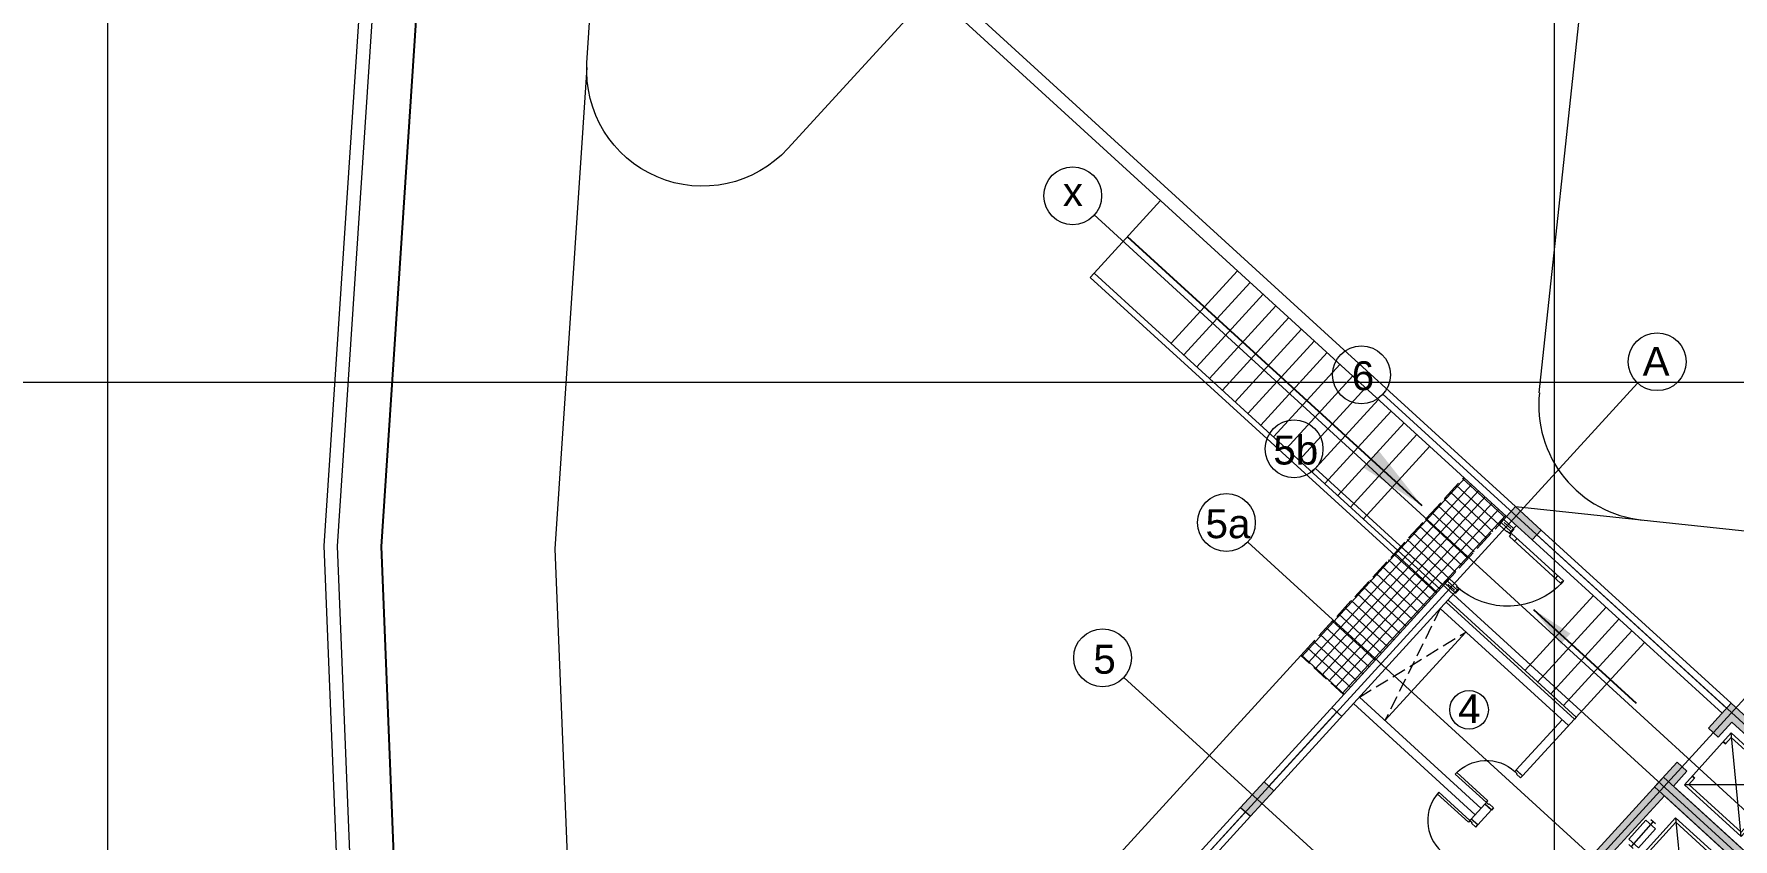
# Model space of a CAD drawing. Header units: metres. Extents: x 750 to 3116, y -341 to 1465.
# Drawn here: x 1542.25 to 1571.61, y 7.97 to 21.89 of the extents above; entities that cross this region are included whole.
import ezdxf

# ---------------------------------------------------------------- set-up
doc = ezdxf.new("R2010")
doc.units = ezdxf.units.M
doc.linetypes.add('ACAD_ISO02W100', pattern=[15, 12, -3])
doc.linetypes.add('HIDDEN', pattern=[0.375, 0.25, -0.125])
for name, color, linetype, lineweight in [('Bathroom Door', 252, 'Continuous', 5), ('Centre Line', 7, 'Continuous', 13), ('Column', 50, 'Continuous', 20), ('Cutout', 153, 'Continuous', 5), ('Cycle road', 254, 'Continuous', 20), ('Door', 253, 'Continuous', 5), ('Furniture', 44, 'Continuous', 5), ('Glass', 254, 'Continuous', 0), ('grid', 252, 'Continuous', 5), ('GUIDE LINE', 7, 'Continuous', 5), ('Hatch', 251, 'Continuous', 5), ('Hidden line', 251, 'Continuous', 5), ('Inverted beam', 252, 'Continuous', 5), ('Levels', 252, 'Continuous', 5), ('Main Road', 8, 'Continuous', 25), ('Railing', 190, 'Continuous', 5), ('Stiarcase', 180, 'Continuous', 5), ('Vehicular Road', 253, 'Continuous', 20), ('Wall ext', 20, 'Continuous', 18)]:
    doc.layers.add(name, color=color, linetype=linetype, lineweight=lineweight)
doc.layers.add('Text', color=7, linetype='Continuous')
doc.styles.get("Standard").update_dxf_attribs({"font": 'arial.ttf'})
doc.dimstyles.new('ISO-25', dxfattribs={"dimtxt": 2, "dimasz": 2, "dimexe": 1.25, "dimexo": 0.625, "dimgap": 1.5, "dimtad": 1, "dimtxsty": 'Standard', "dimblk": 'DOT', "dimcen": 1.5, "dimadec": 0, "dimazin": 0, "dimtfac": 1, "dimtmove": 0, "dimatfit": 3, "dimfxl": 0, "dimarcsym": 0})

# ---------------------------------------------------------------- blocks, each defined once
blk = doc.blocks.new('Door1')
at = {"layer": 'Bathroom Door'}
for p, q in [((1900.586, 444.886), (1899.856, 444.886)), ((1900.586, 444.846), (1899.857, 444.846))]:
    blk.add_line(p, q, dxfattribs=at)
for points in [[(1900.736, 444.921), (1900.586, 444.921), (1900.586, 444.886), (1900.636, 444.886), (1900.636, 444.871), (1900.736, 444.871), (1900.736, 444.921)], [(1900.586, 444.886), (1900.586, 444.846)], [(1900.736, 444.121), (1900.586, 444.121), (1900.586, 444.156), (1900.636, 444.156), (1900.636, 444.171), (1900.736, 444.171), (1900.736, 444.121)]]:
    blk.add_lwpolyline(points, dxfattribs=at)
blk.add_arc((1900.586, 444.886), 0.73, 180, 270, dxfattribs=at)
blk = doc.blocks.new('_Dot')
at = {"color": 0, "linetype": 'ByBlock', "lineweight": -2}
blk.add_line((-0.5, 0), (-1, 0), dxfattribs=at)
at = {"color": 0, "linetype": 'ByBlock', "const_width": 0.5}
blk.add_lwpolyline([(-0.25, 0, 1), (0.25, 0, 1)], format="xyb", close=True, dxfattribs=at)
blk = doc.blocks.new('lift1')
at = {"layer": 'Hatch', "transparency": 33554687}
h = blk.add_hatch(color=256, dxfattribs=at)
h.dxf.hatch_style = 1
h.paths.add_polyline_path([(29921053, 12204431), (29920354, 12203626), (29920180, 12203777), (29920729, 12204408), (29919333, 12205622), (29919104, 12205358), (29918930, 12205509), (29919310, 12205946)])
h.paths.add_polyline_path([(29920180, 12203777), (29920354, 12203626), (29919768, 12202951), (29918024, 12204467), (29918405, 12204905), (29918579, 12204754), (29918349, 12204489), (29919745, 12203276)])
at = {"lineweight": 5}
for p, q in [((29919536, 12203651), (29919330, 12205430)), ((29920333, 12204556), (29918533, 12204526)), ((29920311, 12204167), (29919926, 12203735)), ((29920353, 12204131), (29920272, 12204201)), ((29919968, 12203699), (29919886, 12203770))]:
    blk.add_line(p, q, dxfattribs=at)
for p, q in [((29919194, 12205280), (29919238, 12205241)), ((29918669, 12204676), (29918707, 12204643))]:
    blk.add_line(p, q)
for points in [[(29920333, 12204556), (29919330, 12205430), (29918533, 12204526), (29919536, 12203651)], [(29920182, 12204188), (29919887, 12203861), (29920056, 12203714), (29920350, 12204041)]]:
    blk.add_lwpolyline(points, close=True, dxfattribs=at)
blk.add_lwpolyline([(29918707, 12204643), (29918610, 12204531), (29919531, 12203728), (29920256, 12204550), (29919335, 12205353), (29919238, 12205241)], dxfattribs=at)
at = {"layer": 'Column'}
blk.add_lwpolyline([(29918930, 12205509), (29919310, 12205946), (29921053, 12204431), (29919768, 12202951), (29918024, 12204467), (29918405, 12204905), (29918579, 12204754), (29918349, 12204489), (29919745, 12203276), (29920729, 12204408), (29919333, 12205622), (29919104, 12205358), (29918930, 12205509)], dxfattribs=at)
blk = doc.blocks.new('door 1500')
at = {"layer": 'Door'}
for p, q in [((11493492.435, 4446033.785), (11493492.43, 4446033.735)), ((11493492.435, 4446033.785), (11493492.664, 4446033.765)), ((11493492.631, 4446033.804), (11493492.474, 4446033.818)), ((11493492.609, 4446033.719), (11493492.43, 4446033.735)), ((11493492.61, 4446033.734), (11493492.609, 4446033.719)), ((11493492.61, 4446033.734), (11493492.661, 4446033.729)), ((11493492.664, 4446033.765), (11493492.661, 4446033.729)), ((11493492.315, 4446032.42), (11493492.319, 4446032.471)), ((11493492.315, 4446032.42), (11493492.544, 4446032.4)), ((11493492.498, 4446032.455), (11493492.319, 4446032.471)), ((11493492.505, 4446032.367), (11493492.348, 4446032.381)), ((11493492.497, 4446032.441), (11493492.498, 4446032.455)), ((11493492.497, 4446032.441), (11493492.547, 4446032.436)), ((11493492.544, 4446032.4), (11493492.547, 4446032.436)), ((11493492.546, 4446032.428), (11493492.569, 4446032.426)), ((11493492.559, 4446032.438), (11493492.557, 4446032.415)), ((11493492.585, 4446032.436), (11493492.571, 4446032.437)), ((11493492.571, 4446032.437), (11493492.573, 4446032.415)), ((11493492.573, 4446032.415), (11493493.788, 4446032.308)), ((11493492.589, 4446032.476), (11493492.585, 4446032.436)), ((11493493.783, 4446032.371), (11493492.589, 4446032.476)), ((11493492.711, 4446032.465), (11493492.706, 4446032.404)), ((11493493.661, 4446032.382), (11493493.656, 4446032.32)), ((11493493.78, 4446032.331), (11493493.783, 4446032.371)), ((11493493.794, 4446032.33), (11493493.78, 4446032.331)), ((11493493.788, 4446032.308), (11493493.794, 4446032.33))]:
    blk.add_line(p, q, dxfattribs=at)
for points in [[(11493492.433, 4446033.847), (11493492.44, 4446033.846), (11493492.433, 4446033.767), (11493492.426, 4446033.768, -0.414214), (11493492.419, 4446033.776), (11493492.425, 4446033.84, -0.414214)], [(11493492.676, 4446033.826), (11493492.669, 4446033.826), (11493492.662, 4446033.747), (11493492.67, 4446033.747, 0.414214), (11493492.677, 4446033.753), (11493492.683, 4446033.818, 0.414214)], [(11493492.302, 4446032.353), (11493492.309, 4446032.352), (11493492.316, 4446032.438), (11493492.309, 4446032.439, 0.414214), (11493492.301, 4446032.432), (11493492.295, 4446032.361, 0.414214)], [(11493492.545, 4446032.331), (11493492.538, 4446032.332), (11493492.545, 4446032.418), (11493492.553, 4446032.418, -0.414214), (11493492.559, 4446032.41), (11493492.553, 4446032.338, -0.414214)]]:
    blk.add_lwpolyline(points, format="xyb", close=True, dxfattribs=at)
for radius in [0.00865, 0.00577]:
    blk.add_circle((11493492.558, 4446032.427), radius, dxfattribs=at)
at = {"layer": 'Door', "linetype": 'HIDDEN', "ltscale": 10}
blk.add_arc((11493492.493, 4446032.434), 1.305, 355.4248, 84.8429, dxfattribs=at)

msp = doc.modelspace()

# ---------------------------------------------------------------- hatches: boundary and pattern name
at = {"layer": 'Hatch', "true_color": 0x939598}
h = msp.add_hatch(dxfattribs=at)
h.set_pattern_fill('NET', color=252, scale=0.05, angle=47.5063)
h.set_pattern_definition([(47.5063448676, (-11603873.80695, -4144841.02396), (-0.1170546532345, 0.1072369836211), []), (137.5063448676, (-11603873.80695, -4144841.02396), (-0.1072369836211, -0.1170546532345), [])])
h.paths.add_polyline_path([(1567.647, 13.49), (1567.698, 13.545), (1566.96, 14.22), (1565.813, 12.965), (1566.551, 12.29), (1566.568, 12.309)])
h.paths.add_polyline_path([(1565.745, 12.891), (1564.143, 11.138), (1564.882, 10.463), (1566.484, 12.217)])
h.paths.add_polyline_path([(1565.813, 12.965), (1565.745, 12.891), (1566.484, 12.217), (1566.551, 12.29)])
at = {"layer": 'Hatch', "transparency": 33554687}
h = msp.add_hatch(color=256, dxfattribs=at)
h.dxf.hatch_style = 1
h.paths.add_polyline_path([(1646.175, -22.696), (1646.005, -22.541), (1645.846, -22.714), (1645.755, -22.813), (1645.6, -22.983), (1645.769, -23.138)])
h.paths.add_polyline_path([(1649.318, -19.264), (1649.149, -19.108), (1648.743, -19.551), (1648.913, -19.706)])
h.paths.add_polyline_path([(1652.587, -15.695), (1652.417, -15.54), (1652.384, -15.577), (1652.292, -15.676), (1652.012, -15.982), (1652.182, -16.138)])
h.paths.add_polyline_path([(1655.856, -12.127), (1655.686, -11.971), (1655.281, -12.414), (1655.45, -12.569)])
h.paths.add_polyline_path([(1659.124, -8.558), (1658.955, -8.403), (1658.549, -8.845), (1658.719, -9.001)])
h.paths.add_polyline_path([(1661.826, -4.721), (1661.67, -4.89), (1662.113, -5.296), (1662.268, -5.126)])
h.paths.add_polyline_path([(1657.785, -1.019), (1657.629, -1.189), (1658.072, -1.594), (1658.227, -1.425)])
h.paths.add_polyline_path([(1654.516, -4.588), (1654.361, -4.757), (1654.471, -4.859), (1654.803, -5.163), (1654.958, -4.993)])
h.paths.add_polyline_path([(1652.746, -2.967), (1652.591, -3.136), (1653.033, -3.542), (1653.189, -3.372)])
h.paths.add_polyline_path([(1651.542, -8.175), (1651.372, -8.02), (1650.967, -8.462), (1651.137, -8.618)])
h.paths.add_polyline_path([(1650.045, -6.804), (1649.875, -6.649), (1649.47, -7.091), (1649.64, -7.247)])
h.paths.add_polyline_path([(1647.979, -11.725), (1647.823, -11.895), (1647.934, -11.996), (1648.266, -12.3), (1648.421, -12.13)])
h.paths.add_polyline_path([(1646.541, -10.408), (1646.209, -10.104), (1646.053, -10.273), (1646.496, -10.679), (1646.651, -10.509)])
h.paths.add_polyline_path([(1645.004, -15.312), (1644.835, -15.157), (1644.43, -15.599), (1644.599, -15.755)])
h.paths.add_polyline_path([(1643.632, -13.805), (1643.463, -13.649), (1643.058, -14.092), (1643.227, -14.247)])
h.paths.add_polyline_path([(1641.441, -18.862), (1641.286, -19.032), (1641.728, -19.437), (1641.884, -19.267)])
h.paths.add_polyline_path([(1640.114, -17.646), (1639.944, -17.491), (1639.539, -17.933), (1639.709, -18.089)])
h.paths.add_polyline_path([(1636.735, -21.113), (1636.403, -20.809), (1636.247, -20.979), (1636.69, -21.384), (1636.845, -21.215)])
h.paths.add_polyline_path([(1631.152, -15.498), (1630.982, -15.342), (1630.577, -15.785), (1630.746, -15.94)])
h.paths.add_polyline_path([(1634.17, -12.202), (1634.001, -12.047), (1633.595, -12.489), (1633.765, -12.645)])
h.paths.add_polyline_path([(1637.689, -8.361), (1637.519, -8.205), (1637.114, -8.648), (1637.284, -8.803)])
h.paths.add_polyline_path([(1640.833, -4.929), (1640.663, -4.773), (1640.258, -5.216), (1640.427, -5.371), (1640.461, -5.334), (1640.552, -5.235)])
h.paths.add_polyline_path([(1644.101, -1.36), (1643.932, -1.205), (1643.527, -1.647), (1643.696, -1.803)])
h.paths.add_polyline_path([(1646.999, 1.803), (1647.09, 1.902), (1647.245, 2.072), (1647.076, 2.227), (1646.67, 1.785), (1646.84, 1.63)])
h.paths.add_polyline_path([(1636.008, -0.76), (1635.839, -0.605), (1635.433, -1.047), (1635.603, -1.203)])
h.paths.add_polyline_path([(1631.525, 3.346), (1631.369, 3.177), (1631.48, 3.075), (1631.812, 2.772), (1631.967, 2.941)])
h.paths.add_polyline_path([(1628.676, -0.105), (1628.506, 0.051), (1628.101, -0.392), (1628.27, -0.547)])
h.paths.add_polyline_path([(1632.989, -4.056), (1632.82, -3.901), (1632.415, -4.343), (1632.584, -4.498)])
h.paths.add_polyline_path([(1629.471, -7.897), (1629.301, -7.742), (1628.896, -8.184), (1629.066, -8.34)])
h.paths.add_polyline_path([(1624.987, -3.791), (1624.832, -3.96), (1625.274, -4.366), (1625.43, -4.196)])
h.paths.add_polyline_path([(1626.327, -11.329), (1626.157, -11.174), (1626.124, -11.211), (1626.032, -11.311), (1625.752, -11.617), (1625.922, -11.772)])
h.paths.add_polyline_path([(1621.719, -7.359), (1621.563, -7.529), (1621.674, -7.63), (1622.006, -7.934), (1622.161, -7.764)])
h.paths.add_polyline_path([(1619.949, -5.738), (1619.794, -5.908), (1620.236, -6.313), (1620.391, -6.143), (1620.281, -6.042)])
h.paths.add_polyline_path([(1623.218, -2.17), (1623.062, -2.339), (1623.505, -2.744), (1623.66, -2.575)])
h.paths.add_polyline_path([(1626.486, 1.399), (1626.331, 1.229), (1626.773, 0.824), (1626.929, 0.994)])
h.paths.add_polyline_path([(1622.117, 5.401), (1621.962, 5.231), (1622.404, 4.826), (1622.56, 4.996)])
h.paths.add_polyline_path([(1619.143, 1.814), (1618.973, 1.969), (1618.568, 1.526), (1618.738, 1.371)])
h.paths.add_polyline_path([(1615.874, -1.755), (1615.705, -1.6), (1615.299, -2.042), (1615.469, -2.197)])
h.paths.add_polyline_path([(1612.731, -5.187), (1612.561, -5.032), (1612.156, -5.474), (1612.325, -5.63)])
h.paths.add_polyline_path([(1617.373, -9.439), (1617.203, -9.284), (1616.798, -9.726), (1616.967, -9.882)])
h.paths.add_polyline_path([(1618.745, -10.947), (1618.575, -10.791), (1618.17, -11.234), (1618.339, -11.389)])
h.paths.add_polyline_path([(1623.058, -14.898), (1622.889, -14.743), (1622.483, -15.185), (1622.653, -15.34)])
h.paths.add_polyline_path([(1619.915, -18.33), (1619.745, -18.175), (1619.34, -18.617), (1619.509, -18.773)])
h.paths.add_polyline_path([(1615.181, -14.496), (1615.026, -14.666), (1615.468, -15.071), (1615.624, -14.902)])
h.paths.add_polyline_path([(1613.411, -12.875), (1613.256, -13.045), (1613.699, -13.45), (1613.854, -13.28)])
h.paths.add_polyline_path([(1609.042, -8.873), (1608.887, -9.043), (1609.329, -9.448), (1609.485, -9.278)])
h.paths.add_polyline_path([(1610.143, -16.444), (1609.987, -16.613), (1610.43, -17.019), (1610.585, -16.849)])
h.paths.add_polyline_path([(1607.566, -20.145), (1607.397, -19.989), (1606.992, -20.432), (1607.161, -20.587)])
h.paths.add_polyline_path([(1602.924, -15.893), (1602.755, -15.737), (1602.35, -16.18), (1602.519, -16.335)])
h.paths.add_polyline_path([(1604.823, -4.506), (1604.653, -4.351), (1604.495, -4.524), (1604.403, -4.624), (1604.248, -4.794), (1604.418, -4.949)])
h.paths.add_polyline_path([(1607.842, -1.211), (1607.672, -1.055), (1607.267, -1.498), (1607.436, -1.653)])
h.paths.add_polyline_path([(1603.528, 2.741), (1603.358, 2.896), (1602.953, 2.453), (1603.123, 2.298)])
h.paths.add_polyline_path([(1600.09, -0.673), (1599.934, -0.842), (1600.377, -1.247), (1600.532, -1.078)])
h.paths.add_polyline_path([(1602.031, 4.112), (1601.861, 4.267), (1601.456, 3.825), (1601.626, 3.669)])
h.paths.add_polyline_path([(1596.087, 9.556), (1595.918, 9.711), (1595.513, 9.269), (1595.682, 9.113)])
h.paths.add_polyline_path([(1592.944, 6.124), (1592.774, 6.279), (1592.369, 5.837), (1592.538, 5.681)])
h.paths.add_polyline_path([(1598.32, 0.948), (1598.164, 0.779), (1598.607, 0.374), (1598.762, 0.543)])
h.paths.add_polyline_path([(1595.619, -2.889), (1595.449, -2.734), (1595.044, -3.176), (1595.213, -3.331)])
h.paths.add_polyline_path([(1589.675, 2.555), (1589.505, 2.711), (1589.1, 2.268), (1589.27, 2.113)])
h.paths.add_polyline_path([(1586.406, -1.013), (1586.237, -0.858), (1585.831, -1.3), (1586.001, -1.456)])
h.paths.add_polyline_path([(1592.225, -6.594), (1591.782, -6.189), (1591.627, -6.358), (1592.07, -6.763)])
h.paths.add_polyline_path([(1593.995, -8.215), (1593.552, -7.81), (1593.397, -7.979), (1593.839, -8.385)])
h.paths.add_polyline_path([(1596.821, -4.241), (1596.666, -4.411), (1597.108, -4.816), (1597.263, -4.646)])
h.paths.add_polyline_path([(1601.304, -8.348), (1601.135, -8.193), (1600.729, -8.635), (1600.899, -8.79)])
h.paths.add_polyline_path([(1598.161, -11.78), (1597.991, -11.625), (1597.586, -12.067), (1597.755, -12.222)])
h.paths.add_polyline_path([(1594.892, -15.349), (1594.722, -15.193), (1594.317, -15.636), (1594.487, -15.791)])
h.paths.add_polyline_path([(1590.578, -11.397), (1590.408, -11.242), (1590.003, -11.684), (1590.173, -11.84)])
h.paths.add_polyline_path([(1589.081, -10.026), (1588.912, -9.871), (1588.506, -10.313), (1588.676, -10.468)])
h.paths.add_polyline_path([(1583.138, -4.582), (1582.968, -4.427), (1582.563, -4.869), (1582.732, -5.024)])
h.paths.add_polyline_path([(1579.869, -8.15), (1579.699, -7.995), (1579.294, -8.437), (1579.464, -8.593)])
h.paths.add_polyline_path([(1585.245, -13.326), (1585.09, -13.495), (1585.532, -13.901), (1585.687, -13.731)])
h.paths.add_polyline_path([(1587.015, -14.947), (1586.859, -15.116), (1587.302, -15.522), (1587.457, -15.352)])
h.paths.add_polyline_path([(1582.669, -17.027), (1582.499, -16.871), (1582.094, -17.314), (1582.263, -17.469)])
h.paths.add_polyline_path([(1576.725, -11.582), (1576.556, -11.427), (1576.15, -11.87), (1576.32, -12.025)])
h.paths.add_polyline_path([(1591.748, -18.781), (1591.579, -18.625), (1591.42, -18.799), (1591.329, -18.898), (1591.173, -19.068), (1591.343, -19.223)])
h.paths.add_polyline_path([(1561.743, -16.815), (1561.574, -16.66), (1561.169, -17.103), (1561.339, -17.258)])
h.paths.add_polyline_path([(1566.286, -11.843), (1566.116, -11.688), (1565.712, -12.131), (1565.882, -12.286)])
h.paths.add_polyline_path([(1570.833, -6.867), (1570.663, -6.712), (1570.258, -7.155), (1570.428, -7.31)])
h.paths.add_polyline_path([(1575.254, -2.028), (1574.811, -1.623), (1574.656, -1.793), (1575.099, -2.198)])
h.paths.add_polyline_path([(1579.283, 3.271), (1579.128, 3.101), (1579.571, 2.697), (1579.726, 2.867)])
h.paths.add_polyline_path([(1568.934, 3.997), (1568.764, 4.152), (1568.36, 3.709), (1568.529, 3.554)])
h.paths.add_polyline_path([(1564.388, -0.979), (1564.218, -0.823), (1563.813, -1.266), (1563.983, -1.422)])
h.paths.add_polyline_path([(1559.841, -5.954), (1559.672, -5.799), (1559.267, -6.242), (1559.437, -6.397)])
h.paths.add_polyline_path([(1557.524, -8.49), (1557.211, -8.203), (1557.211, -8.203), (1557.196, -8.19), (1557.081, -8.085), (1556.926, -8.255), (1557.369, -8.66)])
h.paths.add_polyline_path([(1555.295, -10.93), (1555.125, -10.775), (1554.721, -11.218), (1554.89, -11.373)])
h.paths.add_polyline_path([(1552.096, -3.53), (1551.941, -3.7), (1551.941, -3.7), (1552.384, -4.105), (1552.539, -3.935)])
h.paths.add_polyline_path([(1554.583, -1.15), (1554.413, -0.994), (1554.008, -1.437), (1554.178, -1.592)])
h.paths.add_polyline_path([(1559.129, 3.826), (1558.959, 3.981), (1558.555, 3.538), (1558.724, 3.383)])
h.paths.add_polyline_path([(1563.675, 8.802), (1563.506, 8.957), (1563.101, 8.514), (1563.271, 8.359)])
h.paths.add_polyline_path([(1567.853, 13.715), (1567.698, 13.545), (1568.141, 13.141), (1568.296, 13.31)])

# ---------------------------------------------------------------- linework, layer by layer
at = {"layer": 'Centre Line', "color": 30, "true_color": 0xf26722}
for p, q in [((1547.521, -8.708), (1569.961, 15.852)), ((1565.557, 15.657), (1581.864, 0.758)), ((1564.391, 14.38), (1580.697, -0.519)), ((1563.224, 13.102), (1579.53, -1.796)), ((1551.244, -12.11), (1573.684, 12.45)), ((1561.085, 10.762), (1577.391, -4.137))]:
    msp.add_line(p, q, dxfattribs=at)
at = {"layer": 'Centre Line', "color": 3, "true_color": 0x1fff1f}
msp.add_lwpolyline([(1560.568, 18.766), (1582.572, -1.39), (1588.732, 5.335), (1612.323, -16.274), (1624.767, -2.689), (1647.479, -23.493)], dxfattribs=at)
at = {"layer": 'Centre Line', "color": 30, "true_color": 0xf26722}
for centre in [(1560.2, 19.091), (1565.189, 15.995), (1570.299, 16.221), (1564.025, 14.714), (1562.855, 13.44), (1560.717, 11.1)]:
    msp.add_circle(centre, 0.5, dxfattribs=at)
at = {"layer": 'Column', "color": 252, "true_color": 0x939598}
for points in [[(1568.141, 13.141), (1568.296, 13.31), (1567.853, 13.715), (1567.698, 13.545), (1568.141, 13.141)], [(1563.101, 8.514), (1563.271, 8.359), (1563.675, 8.802), (1563.506, 8.957), (1563.101, 8.514)]]:
    msp.add_lwpolyline(points, dxfattribs=at)
at = {"layer": 'Cutout', "color": 252, "linetype": 'ACAD_ISO02W100', "ltscale": 0.02, "true_color": 0x939598}
for p, q in [((1566.552, 11.951), (1565.596, 10.014)), ((1565.153, 10.419), (1566.995, 11.546))]:
    msp.add_line(p, q, dxfattribs=at)
at = {"layer": 'Cycle road', "color": 252, "true_color": 0x939598}
msp.add_line((1568.263, 15.683), (1569.319, 25.627), dxfattribs=at)
at = {"layer": 'Cycle road', "color": 252, "lineweight": 18, "true_color": 0x939598}
msp.add_line((1567.853, 13.715), (1588.216, 11.554), dxfattribs=at)
at = {"layer": 'Cycle road', "color": 252, "true_color": 0x939598}
msp.add_arc((1570.252, 15.472), 2, 173.9431, 263.9431, dxfattribs=at)
at = {"layer": 'Glass', "color": 252, "true_color": 0x939598}
for p, q in [((1568.218, 13.226), (1571.499, 10.228)), ((1563.591, 8.88), (1564.764, 10.164)), ((1559.044, 3.904), (1563.186, 8.437))]:
    msp.add_line(p, q, dxfattribs=at)
at = {"layer": 'grid', "color": 252}
for points in [[(1543.528, -84.133), (1543.528, 115.867)], [(1568.528, -84.133), (1568.528, 115.867)], [(1493.528, 15.867), (1743.528, 15.867)]]:
    msp.add_lwpolyline(points, dxfattribs=at)
at = {"layer": 'GUIDE LINE', "color": 252, "true_color": 0x939598}
msp.add_circle((1567.049, 10.201), 0.333, dxfattribs=at)
at = {"layer": 'Hidden line', "color": 252, "linetype": 'ACAD_ISO02W100', "ltscale": 0.03, "true_color": 0x939598}
for p, q in [((1564.143, 11.138), (1566.96, 14.22)), ((1566.568, 12.309), (1567.647, 13.49))]:
    msp.add_line(p, q, dxfattribs=at)
at = {"layer": 'Hidden line', "color": 252, "true_color": 0x939598}
msp.add_line((1565.596, 10.014), (1566.995, 11.546), dxfattribs=at)
at = {"layer": 'Hidden line', "color": 252, "linetype": 'ACAD_ISO02W100', "ltscale": 0.025, "true_color": 0x939598}
msp.add_line((1564.882, 10.463), (1564.143, 11.138), dxfattribs=at)
at = {"layer": 'Hidden line', "color": 252, "true_color": 0x939598}
msp.add_lwpolyline([(1551.803, 21.309), (1551.254, 12.984), (1551.881, -2.655)], dxfattribs=at)
at = {"layer": 'Inverted beam', "color": 252, "true_color": 0x939598}
msp.add_line((1570.448, 8.594), (1570.45, 8.593), dxfattribs=at)
at = {"layer": 'Levels', "color": 252, "true_color": 0x939598}
for p, q in [((1569.197, 12.176), (1568.016, 10.884)), ((1569.418, 11.974), (1568.238, 10.682)), ((1569.639, 11.771), (1568.459, 10.479)), ((1569.861, 11.569), (1568.681, 10.277)), ((1570.082, 11.367), (1568.902, 10.075))]:
    msp.add_line(p, q, dxfattribs=at)
at = {"layer": 'Main Road', "color": 252, "true_color": 0x939598}
msp.add_lwpolyline([(1547.786, 43.942, -0.414009), (1550.114, 41.283), (1548.248, 13.023), (1549.097, -8.16), (1548.865, -16.398, 0.404452), (1554.023, -22.042), (1577.549, -23.495), (1623.99, -24.386), (1693.189, -33.103, -0.393917), (1694.499, -34.674), (1691.751, -84.133)], format="xyb", dxfattribs=at)
at = {"layer": 'Railing', "color": 252, "true_color": 0x939598}
for p, q in [((1560.504, 17.68), (1560.571, 17.754)), ((1566.484, 12.217), (1560.504, 17.68)), ((1566.551, 12.29), (1560.571, 17.754)), ((1566.654, 12.061), (1568.868, 10.038)), ((1566.687, 12.098), (1568.902, 10.075)), ((1568.902, 10.075), (1568.868, 10.038))]:
    msp.add_line(p, q, dxfattribs=at)
at = {"layer": 'Stiarcase', "color": 252, "true_color": 0x939598}
for p, q in [((1560.571, 17.754), (1561.718, 19.009)), ((1561.9, 16.54), (1563.047, 17.795)), ((1562.122, 16.338), (1563.268, 17.593)), ((1562.343, 16.135), (1563.49, 17.39)), ((1562.565, 15.933), (1563.711, 17.188)), ((1562.786, 15.73), (1563.933, 16.985)), ((1563.008, 15.528), (1564.154, 16.783)), ((1563.229, 15.326), (1564.376, 16.581)), ((1563.451, 15.123), (1564.597, 16.378))]:
    msp.add_line(p, q, dxfattribs=at)
at = {"layer": 'Stiarcase', "color": 252, "linetype": 'ACAD_ISO02W100', "ltscale": 40, "true_color": 0x939598}
for p, q in [((1563.672, 14.921), (1564.819, 16.176)), ((1563.894, 14.719), (1565.04, 15.974)), ((1564.115, 14.516), (1565.262, 15.771)), ((1564.336, 14.314), (1565.483, 15.569)), ((1564.558, 14.112), (1565.705, 15.367)), ((1564.779, 13.909), (1565.926, 15.164)), ((1565.001, 13.707), (1566.148, 14.962)), ((1565.222, 13.504), (1566.369, 14.76))]:
    msp.add_line(p, q, dxfattribs=at)
at = {"layer": 'Vehicular Road', "color": 252, "lineweight": 20, "true_color": 0x939598}
for points in [[(1557.761, 22.625), (1555.279, 19.908, -0.709085), (1551.807, 21.389), (1553.093, 40.867, -0.428302), (1555.871, 43.187), (1618.991, 35.973), (1682.293, 27.132, -0.390874), (1683.583, 25.559), (1683.205, 19.098, 0.188493), (1683.542, 18.059), (1684.624, 16.739, -0.373088), (1684.57, 14.775), (1649.471, -23.544)], [(1588.849, 9.886), (1562.619, -18.822, -0.226809), (1561.019, -19.469), (1554.208, -19.048, -0.404452), (1551.863, -16.482), (1552.099, -8.142), (1551.881, -2.712, -0.197614), (1552.142, -1.997), (1564.143, 11.138)]]:
    msp.add_lwpolyline(points, format="xyb", dxfattribs=at)
at = {"layer": 'Wall ext', "color": 252, "true_color": 0x939598}
for p, q in [((1567.698, 13.545), (1557.761, 22.625)), ((1567.853, 13.715), (1557.916, 22.794)), ((1567.647, 13.49), (1567.698, 13.545)), ((1567.853, 13.715), (1567.853, 13.715)), ((1567.647, 13.49), (1567.817, 13.335)), ((1567.817, 13.335), (1567.868, 13.39)), ((1568.296, 13.31), (1571.576, 10.313)), ((1568.141, 13.141), (1571.421, 10.144)), ((1563.506, 8.957), (1566.635, 12.383)), ((1566.635, 12.383), (1566.805, 12.227)), ((1563.675, 8.802), (1566.805, 12.227)), ((1566.654, 12.061), (1568.868, 10.038)), ((1566.552, 11.951), (1568.767, 9.927)), ((1567.156, 8.386), (1565.052, 10.308)), ((1567.257, 8.496), (1565.153, 10.419)), ((1564.849, 10.087), (1564.679, 10.242)), ((1568.656, 10.028), (1567.864, 9.161)), ((1568.868, 10.038), (1567.975, 9.06)), ((1567.975, 9.06), (1567.864, 9.161)), ((1558.959, 3.981), (1563.101, 8.514)), ((1567.324, 8.57), (1567.088, 8.312)), ((1567.435, 8.469), (1567.324, 8.57)), ((1559.129, 3.826), (1563.271, 8.359)), ((1567.199, 8.211), (1567.088, 8.312)), ((1567.435, 8.469), (1567.199, 8.211))]:
    msp.add_line(p, q, dxfattribs=at)
at = {"layer": 'Wall ext', "color": 252, "lineweight": 20, "true_color": 0x939598}
for points in [[(1693.558, -33.587), (1693.528, -34.133), (1623.919, -25.365), (1577.509, -24.475), (1547.708, -22.634), (1548.117, -8.166), (1547.267, 13.036), (1549.202, 42.343), (1549.731, 42.308)], [(1693.328, -33.575), (1693.312, -33.874), (1623.935, -25.136), (1577.518, -24.245), (1547.944, -22.419), (1548.347, -8.164), (1547.497, 13.033), (1549.416, 42.098), (1549.715, 42.078)]]:
    msp.add_lwpolyline(points, dxfattribs=at)
at = {"layer": 'Wall ext', "lineweight": 20}
msp.add_lwpolyline([(1699.97, 23.149), (1698.719, 1.769), (1695.519, -17.649), (1693.75, -30.13), (1693.528, -34.133), (1623.919, -25.365), (1577.509, -24.475), (1547.708, -22.634), (1548.117, -8.166), (1547.267, 13.036), (1549.202, 42.343), (1551.197, 42.211), (1618.802, 34.485)], close=True, dxfattribs=at)

# ---------------------------------------------------------------- block references
at = {"color": 252, "true_color": 0x939598, "xscale": -0.001, "yscale": 0.001, "zscale": 0.001}
for p, rotation in [((10263.653, 31130.805), 96.58677321057203), ((-7121.284, -31114.46), 276.5867732105721)]:
    msp.add_blockref('lift1', p, dxfattribs=dict(at, rotation=rotation))
at = {"layer": 'Bathroom Door', "color": 252, "true_color": 0x939598, "xscale": -1, "rotation": 137.5821484382749}
msp.add_blockref('Door1', (464.339, 1619.037), dxfattribs=at)
at = {"layer": 'Bathroom Door', "color": 252, "true_color": 0x939598, "rotation": 317.5821484393547}
msp.add_blockref('Door1', (-136.124, 961.858), dxfattribs=at)
at = {"layer": 'Furniture', "color": 252, "true_color": 0x939598, "xscale": -1, "rotation": 132.5562832669356}
msp.add_blockref('door 1500', (-4496636.908, 11473187.632), dxfattribs=at)

# ---------------------------------------------------------------- texts
at = {"layer": 'Text', "color": 30, "true_color": 0xf26722, "char_height": 0.5, "attachment_point": 1}
for s, width, insert in [('x', 0.83687, (1560.029, 19.411)), ('A', 0.83687, (1570.048, 16.478)), ('6', 0.83687, (1565.021, 16.229)), ('5b', 0.83687, (1563.666, 14.943)), ('5a', 0.83687, (1562.495, 13.669)), ('5', 0.83687, (1560.556, 11.325)), ('4', 3.12418, (1566.86, 10.47))]:
    msp.add_mtext_dynamic_manual_height_columns(s, width=width, gutter_width=12.5, heights=[0], dxfattribs=dict(at, insert=insert))

# ---------------------------------------------------------------- leaders
at = {"color": 252, "true_color": 0x939598}
for points, override in [([(1566.239, 13.727), (1561.145, 18.382)], {"dimasz": 1.2}), ([(1568.163, 11.935), (1569.935, 10.316)], {"dimasz": 0.75})]:
    msp.add_leader(points, dimstyle='ISO-25', override=override, dxfattribs=at)

doc.saveas('drawing.dxf')
